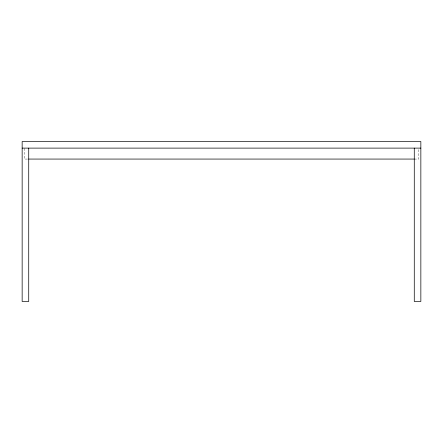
<?xml version="1.0" encoding="UTF-8"?>
<svg xmlns="http://www.w3.org/2000/svg" width="443" height="443" viewBox="0 0 443 443"><rect width="100%" height="100%" fill="white"/><g stroke="black" fill="none" stroke-linecap="round" stroke-linejoin="round"><path stroke-width="0.33" stroke-dasharray="2.21 1.66" d="M27.472 159.065L24.343 159.065L24.343 148.112M414.277 159.065L418.657 159.065L418.657 148.112"/><path stroke-width="0.66" d="M22.15 148.112L420.85 148.112M28.723 159.065L414.277 159.065M414.277 148.112L414.277 301.461L420.85 301.461L420.85 141.538L22.15 141.538L22.15 301.461L28.723 301.461L28.723 148.112"/></g></svg>
